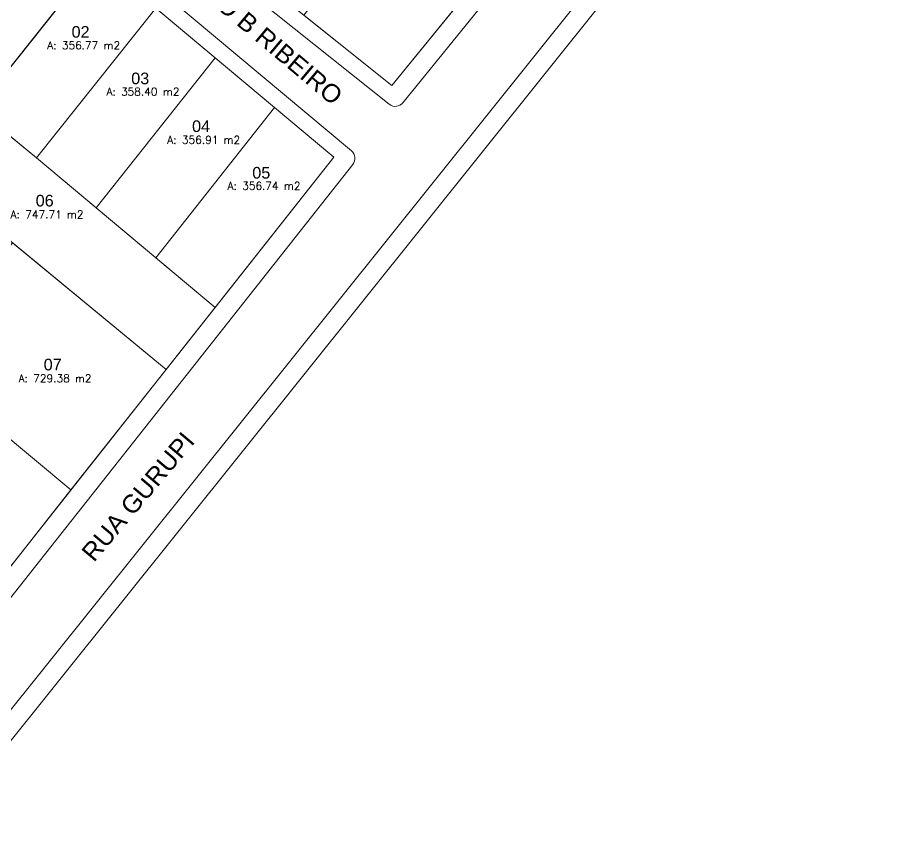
# Model space of a CAD drawing. Header units: metres. Extents: x 3808 to 8215, y 2374 to 6187.
# Drawn here: x 7698.8 to 7835.6, y 4690.4 to 4816 of the extents above; entities that cross this region are included whole.
import ezdxf
from ezdxf.enums import TextEntityAlignment as Align

# ---------------------------------------------------------------- set-up
doc = ezdxf.new("R2010")
doc.units = ezdxf.units.M
for name, color, linetype in [('ESPECARQ', 7, 'Continuous'), ('Lotes_Existentes', 7, 'Continuous'), ('nlote', 7, 'Continuous'), ('NOME RUA', 7, 'Continuous'), ('Perimetro_Georreferenciado', 6, 'Continuous'), ('UNIDADE', 7, 'Continuous')]:
    doc.layers.add(name, color=color, linetype=linetype)
doc.layers.add('Lotes_Boundary', color=7, linetype='Continuous', lineweight=30)
doc.layers.add('MEIO_FIO', color=252, linetype='Continuous', lineweight=0)
doc.layers.get('UNIDADE').off()
doc.styles.add('Arial', font='arial.ttf')
doc.styles.add('REGUA100', font='arial.ttf')
doc.styles.add('REGUA60', font='romans.shx', dxfattribs={"width": 1.4})

# ---------------------------------------------------------------- blocks, each defined once
blk = doc.blocks.new('INDUNI1')
at = {"color": 0, "lineweight": 0, "style": 'REGUA100', "width": 1.4, "flags": 8}
for tag, p in [('NOME1', (0, 0)), ('NOME2', (0, -4.29))]:
    blk.add_attdef(tag, text='', height=2.5, dxfattribs=at).set_placement(p, align=Align.CENTER)
at = {"layer": 'ESPECARQ', "color": 3, "lineweight": 0, "style": 'REGUA60', "width": 1.4}
blk.add_attdef('AREA', text='', height=25, dxfattribs=at).set_placement((0, -7.81), align=Align.CENTER)
at = {"layer": 'ESPECARQ', "lineweight": 0, "style": 'REGUA60', "width": 1.4, "flags": 8}
for tag, p in [('PISO', (0, -10.31)), ('REVPAR', (0, -12.81)), ('PEDIR', (0, -15.31))]:
    blk.add_attdef(tag, text='', height=1.5, dxfattribs=at).set_placement(p, align=Align.CENTER)

msp = doc.modelspace()

# ---------------------------------------------------------------- linework, layer by layer
at = {"layer": 'Lotes_Boundary', "lineweight": 5, "flags": 128}
for points in [[(7775.766, 4828.747), (7761.946, 4839.81), (7743.198, 4816.39), (7756.85, 4805.462)], [(7711.051, 4825.193), (7701.849, 4832.899), (7683.121, 4809.4), (7692.437, 4801.802)], [(7720.242, 4817.496), (7711.051, 4825.193), (7692.437, 4801.802), (7701.696, 4794.25)], [(7729.455, 4809.781), (7720.242, 4817.496), (7701.696, 4794.25), (7710.982, 4786.493)], [(7710.982, 4786.493), (7701.696, 4794.25), (7692.437, 4801.802), (7683.121, 4809.4), (7675.303, 4799.76), (7721.831, 4761.453), (7729.439, 4771.074), (7720.21, 4778.783)], [(7738.658, 4802.075), (7729.455, 4809.781), (7710.982, 4786.493), (7720.21, 4778.783)], [(7747.86, 4794.368), (7738.658, 4802.075), (7720.21, 4778.783), (7729.439, 4771.074)], [(7698.003, 4781.071), (7683.512, 4762.401), (7707.062, 4742.777), (7721.831, 4761.453)], [(7683.512, 4762.401), (7668.353, 4742.873), (7691.675, 4723.32), (7707.062, 4742.777)]]:
    msp.add_lwpolyline(points, close=True, dxfattribs=at)
at = {"layer": 'Lotes_Existentes', "lineweight": 5}
for p, q in [((7710.034, 4842.937), (7756.85, 4805.462)), ((7747.86, 4794.368), (7701.849, 4832.898)), ((7756.85, 4805.462), (7775.766, 4828.747)), ((7711.051, 4825.193), (7692.437, 4801.802)), ((7720.242, 4817.496), (7701.696, 4794.25)), ((7683.121, 4809.4), (7701.696, 4794.25)), ((7729.455, 4809.781), (7710.982, 4786.493)), ((7738.658, 4802.075), (7720.21, 4778.783)), ((7675.303, 4799.76), (7721.831, 4761.453)), ((7673.691, 4700.577), (7747.86, 4794.368)), ((7701.696, 4794.25), (7729.439, 4771.074)), ((7683.512, 4762.401), (7707.062, 4742.777))]:
    msp.add_line(p, q, dxfattribs=at)
at = {"layer": 'MEIO_FIO', "lineweight": 5}
for p, q in [((7758.555, 4802.802), (7835.204, 4897.154)), ((7839.132, 4885.1), (7684.927, 4692.773)), ((7707.685, 4841.615), (7756.453, 4802.577)), ((7750.594, 4795.34), (7702.78, 4835.325)), ((7675.405, 4697.908), (7750.808, 4793.259))]:
    msp.add_line(p, q, dxfattribs=at)
for centre, start, end in [((7757.39, 4803.748), 231.32292, 320.91053), ((7749.631, 4794.19), 321.66349, 50.05679)]:
    msp.add_arc(centre, 1.5, start, end, dxfattribs=at)
at = {"layer": 'Perimetro_Georreferenciado', "lineweight": 5}
msp.add_line((7841.213, 4882.899), (7686.907, 4690.447), dxfattribs=at)

# ---------------------------------------------------------------- block references
at = {"layer": 'UNIDADE', "lineweight": 5}
ref = msp.add_blockref('INDUNI1', (7709.027, 4817.369), dxfattribs=dict(at, xscale=0.8, yscale=0.8, zscale=0.05))
ref.add_attrib('AREA', 'A: 356.77 m2', dxfattribs={"layer": 'ESPECARQ', "lineweight": 0, "height": 1.2, "style": 'REGUA60'}).set_placement((7709.027, 4811.118), align=Align.CENTER)
ref = msp.add_blockref('INDUNI1', (7718.222, 4810.182), dxfattribs=dict(at, xscale=0.8, yscale=0.8, zscale=0.05))
ref.add_attrib('AREA', 'A: 358.40 m2', dxfattribs={"layer": 'ESPECARQ', "lineweight": 0, "height": 1.2, "style": 'REGUA60'}).set_placement((7718.222, 4803.932), align=Align.CENTER)
ref = msp.add_blockref('INDUNI1', (7727.666, 4802.706), dxfattribs=dict(at, xscale=0.8, yscale=0.8, zscale=0.05))
ref.add_attrib('AREA', 'A: 356.91 m2', dxfattribs={"layer": 'ESPECARQ', "lineweight": 0, "height": 1.2, "style": 'REGUA60'}).set_placement((7727.666, 4796.455), align=Align.CENTER)
ref = msp.add_blockref('INDUNI1', (7737.011, 4795.577), dxfattribs=dict(at, xscale=0.8, yscale=0.8, zscale=0.05))
ref.add_attrib('AREA', 'A: 356.74 m2', dxfattribs={"layer": 'ESPECARQ', "lineweight": 0, "height": 1.2, "style": 'REGUA60'}).set_placement((7737.011, 4789.326), align=Align.CENTER)
ref = msp.add_blockref('INDUNI1', (7703.352, 4791.137), dxfattribs=dict(at, xscale=0.8, yscale=0.8, zscale=0.05))
ref.add_attrib('AREA', 'A: 747.71 m2', dxfattribs={"layer": 'ESPECARQ', "lineweight": 0, "height": 1.2, "style": 'REGUA60'}).set_placement((7703.352, 4784.887), align=Align.CENTER)
ref = msp.add_blockref('INDUNI1', (7704.601, 4765.731), dxfattribs=dict(at, xscale=0.8, yscale=0.8, zscale=0.05))
ref.add_attrib('AREA', 'A: 729.38 m2', dxfattribs={"layer": 'ESPECARQ', "lineweight": 0, "height": 1.2, "style": 'REGUA60'}).set_placement((7704.601, 4759.48), align=Align.CENTER)

# ---------------------------------------------------------------- texts
at = {"layer": 'nlote', "lineweight": 5, "style": 'Arial'}
for s, p in [('02', (7707.151, 4812.904)), ('03', (7716.407, 4805.683)), ('04', (7725.848, 4798.275)), ('05', (7735.192, 4791.054)), ('06', (7701.581, 4786.733)), ('07', (7702.824, 4761.31))]:
    msp.add_text(s, height=1.8, dxfattribs=at).set_placement(p)
at = {"layer": 'NOME RUA', "linetype": 'Continuous', "lineweight": 5, "style": 'Arial'}
for s, rotation, p in [('RUA EDVALDO B RIBEIRO', 319.88114, (7710.306, 4833.776)), ('RUA GURUPI', 49.88114, (7710.626, 4731.448))]:
    msp.add_text(s, height=2.8, rotation=rotation, dxfattribs=at).set_placement(p)

doc.saveas('drawing.dxf')
